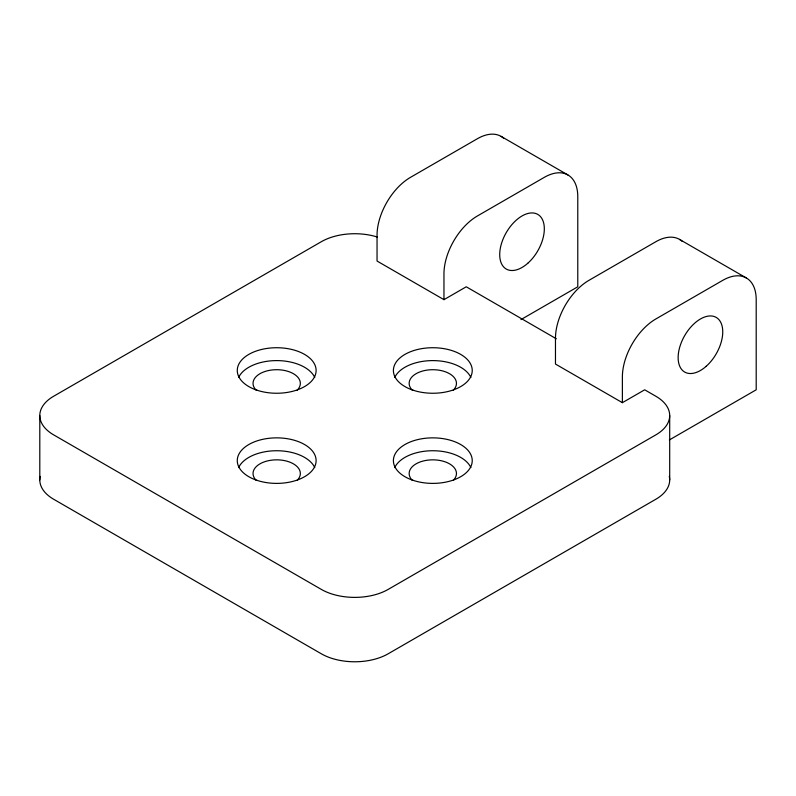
<?xml version="1.0" encoding="UTF-8"?>
<svg xmlns="http://www.w3.org/2000/svg" width="796" height="796" viewBox="0 0 796 796"><rect width="100%" height="100%" fill="white"/><g stroke="black" fill="none" stroke-linecap="round" stroke-linejoin="round"><path stroke-width="1.19" d="M503.958 138.504A47.312 27.313 -60 0 0 477.411 138.713L410.507 177.339A47.312 27.313 -60 0 0 377.045 235.288L377.045 261.038L443.959 299.664L466.257 286.789L556.334 338.788M520.942 319.604L577.777 286.789L577.777 196.652A47.312 27.313 -60 0 0 544.325 177.339L477.411 215.965A47.312 27.313 -60 0 0 443.959 273.914L443.959 299.664M682.381 241.516A47.312 27.313 -60 0 0 655.834 241.725L588.931 280.351A47.312 27.313 -60 0 0 555.469 338.3L555.469 364.051L622.382 402.676L644.68 389.801L655.834 396.239A47.312 27.313 0 0 1 655.834 434.875L388.199 589.388A47.312 27.313 0 0 1 321.295 589.388L53.66 434.875A47.312 27.313 0 0 1 53.66 396.239L321.295 241.725A47.312 27.313 0 0 1 377.324 237.029M669.346 439.949L756.2 389.801L756.2 299.664A47.312 27.313 -60 0 0 722.748 280.351L655.834 318.977A47.312 27.313 -60 0 0 622.382 376.926L622.382 402.676M501.072 136.365L567.976 175.001M679.495 239.377L746.399 278.013M669.695 415.552L669.695 479.938M39.8 415.552L39.8 479.938M669.287 476.376A47.312 27.313 0 0 1 655.834 499.251L388.199 653.775A47.312 27.313 0 0 1 321.295 653.775L53.66 499.251A47.312 27.313 0 0 1 40.208 476.376M256.203 480.326A23.651 13.661 0 0 1 276.69 459.839A23.651 13.661 0 0 1 297.177 480.326M256.203 390.189A23.651 13.661 0 0 1 276.69 369.702A23.651 13.661 0 0 1 297.177 390.189M412.318 390.189A23.651 13.661 0 0 1 432.805 369.702A23.651 13.661 0 0 1 453.292 390.189M412.318 480.326A23.651 13.661 0 0 1 432.805 459.839A23.651 13.661 0 0 1 453.292 480.326M238.601 377.473A39.422 22.766 0 0 1 276.69 360.598A39.422 22.766 0 0 1 314.768 377.473M238.601 467.61A39.422 22.766 0 0 1 276.69 450.735A39.422 22.766 0 0 1 314.768 467.61M394.726 377.473A39.422 22.766 0 0 1 432.805 360.598A39.422 22.766 0 0 1 470.894 377.473M394.726 467.61A39.422 22.766 0 0 1 432.805 450.735A39.422 22.766 0 0 1 470.894 467.61M706.211 366.279A31.541 18.209 -60 0 0 716.211 317.415A31.541 18.209 -60 0 0 678.898 350.509A31.541 18.209 -60 0 0 706.211 366.279M527.788 263.267A31.541 18.209 -60 0 0 537.788 214.403A31.541 18.209 -60 0 0 500.475 247.496A31.541 18.209 -60 0 0 527.788 263.267M256.969 390.199A39.422 22.766 0 0 0 316.111 370.488A39.422 22.766 0 0 0 256.969 350.777A39.422 22.766 0 0 0 256.969 390.199M256.969 480.336A39.422 22.766 0 0 0 316.111 460.625A39.422 22.766 0 0 0 256.969 440.914A39.422 22.766 0 0 0 256.969 480.336M413.094 390.199A39.422 22.766 0 0 0 472.237 370.488A39.422 22.766 0 0 0 413.094 350.777A39.422 22.766 0 0 0 413.094 390.199M413.094 480.336A39.422 22.766 0 0 0 472.237 460.625A39.422 22.766 0 0 0 413.094 440.914A39.422 22.766 0 0 0 413.094 480.336"/></g></svg>
